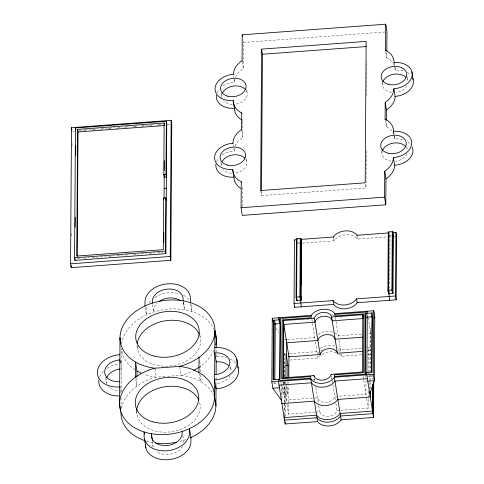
<?xml version="1.0" encoding="UTF-8"?>
<svg xmlns="http://www.w3.org/2000/svg" width="484" height="484" viewBox="0 0 484 484"><rect width="100%" height="100%" fill="white"/><g stroke="black" fill="none" stroke-linecap="round" stroke-linejoin="round"><path stroke-width="0.36" stroke-dasharray="2.42 1.81" d="M71.39 236.065L71.414 233.058M71.995 145.811L72.019 142.798M121.012 408.508L121.079 397.987M121.121 391.937L121.411 348.855M136.905 377.623L136.851 386.171L135.556 377.98M183.611 442.237L182.795 435.183M200.418 374.828L200.376 381.477L199.196 374.029M200.436 371.978L200.479 366.279L199.65 361.07M216.046 384.925L216.07 380.89M216.082 379.523L216.106 375.439M216.245 354.463L216.233 356.569L215.997 355.081M216.263 352.358L216.281 349.2M242.357 206.753L242.478 189.462L242.024 186.588M235.067 146.247A23.323 16.577 -9 0 1 242.829 137.256L242.635 118.689M235.526 77.386A23.323 16.577 -9 0 1 243.289 68.395L243.234 41.025M366.261 150.857L366.013 187.913L261.475 195.639L261.499 191.858M281.446 395.174L281.537 381.713M281.966 398.538L282.051 386.159L283.34 394.309L287.726 393.982L287.786 384.992M283.34 394.309L283.4 385.911M283.4 385.312L283.424 381.713L284.011 385.391M284.211 409.948L284.253 403.051M284.259 402.361L284.374 385.802M284.386 383.733L284.392 382.354M284.429 376.83L284.586 353.998L284.949 353.973M284.598 414.57L284.677 402.839M284.683 402.15L284.792 386.28M284.81 383.522L284.822 381.452M284.852 376.625L284.955 361.445M285.221 416.034L285.3 404.104M285.306 403.444L285.427 385.554M285.433 384.229L285.451 381.58M286.431 385.833L286.334 400.086L313.783 398.06M287.798 383.189L287.805 381.991M315.175 412.156L288.561 414.123L288.633 403.384M288.639 402.664L288.754 385.476M288.767 383.328L288.779 381.894M366.63 95.663L366.866 60.881M366.019 380.049L365.928 394.206L338.485 396.233M340.887 410.257L368.149 408.242L368.215 398.217M368.221 397.497L368.27 390.34M368.372 375.3L368.385 373.152M368.391 372.432L368.536 350.948L367.84 346.562M369.788 389.227L369.879 375.759M369.885 375.348L369.897 373.224M369.903 372.517L370.187 330.118L370.913 328.067M370.345 388.694L370.381 382.481M370.393 381.102L370.441 373.515M370.454 372.135L370.714 333.434L367.792 333.651M371.543 376.256L371.549 374.749M372.722 379.268L372.734 377.889M373.14 379.752L373.152 378.373M393.952 134.504A23.323 16.577 -9 0 0 386.305 126.651L386.341 121.448M394.03 64.777A23.323 16.577 -9 0 0 386.77 57.79L386.807 52.006M389.626 292.342L389.644 289.692M389.65 288.367L390.001 236.694L389.62 234.298M243.464 42.459L384.744 32.017M78.85 130.299L81.857 130.075M84.863 129.851L90.121 129.464M93.128 129.24L98.385 128.853M101.392 128.629L106.649 128.242M109.656 128.018L114.914 127.631M117.921 127.407L122.428 127.074M126.185 126.802L130.692 126.463M134.449 126.191L138.956 125.852M141.963 125.634L147.221 125.247M150.978 124.969L155.485 124.636M158.492 124.412L162.999 124.079M72.842 131.46L74.342 131.352M83.333 130.686L86.333 130.462M91.579 130.075L95.324 129.803M99.819 129.47L102.07 129.301M108.065 128.859L111.06 128.635M116.305 128.248L118.556 128.085M124.551 127.643L126.796 127.473M132.791 127.032L135.792 126.808M141.038 126.421L144.032 126.203M149.278 125.81L151.528 125.646M156.774 125.259L160.519 124.981M167.264 124.485L170.265 124.261M297.757 239.634L298.58 239.574M297.557 242.278L299.529 242.133M389.559 235.478L391.532 235.333M77.174 258.613L80.937 258.335M83.95 258.111L89.213 257.724M92.226 257.5L97.49 257.113M100.503 256.889L105.766 256.502M108.779 256.278L114.042 255.891M117.055 255.667L121.569 255.334M125.332 255.056L129.845 254.723M133.608 254.445L138.121 254.112M141.128 253.888L146.398 253.501M149.405 253.277L154.674 252.884M157.681 252.666L162.951 252.273M297.539 243.525L299.596 243.373M302.325 243.174L334.051 240.826A13.225 9.402 -9 0 1 345.86 234.698A13.225 9.402 -9 0 1 357.597 239.084L387.297 236.894M387.974 236.839L391.229 236.603M394.521 236.355L394.926 236.325M307.425 319.525L308.532 319.44M340.379 317.087L341.486 317.008M284.187 339.829L285.645 339.72M287.472 339.586L314.763 337.572A13.225 9.402 -9 0 1 316.191 335.842M361.554 334.111L338.31 335.829A13.225 9.402 -9 0 0 335.001 333.028M289.329 353.647L316.984 351.602A13.225 9.402 -9 0 1 317.879 350.446M361.56 348.311L340.536 349.865A13.225 9.402 -9 0 0 337.911 347.458M367.822 347.845L370.744 347.633M287.544 356.363L287.907 356.333M367.864 350.428L370.786 350.21M366.588 351.094L368.536 350.948M289.644 360.078L318 357.985A13.225 9.402 -9 0 1 335.914 352.491M338.921 353.84A13.225 9.402 -9 0 1 341.547 356.242L361.796 354.748M367.87 354.3L369.897 354.149M165.056 376.491L156.284 377.139A47.753 33.941 -9 0 1 143.845 374.186M167.633 376.304L181.046 375.312A47.753 33.941 -9 0 0 192.317 371.125M312.724 379.547L314.582 379.414A8.815 6.268 -9 0 0 315.55 381.35M347.324 376.994L348.565 376.903M273.744 383.479L277.55 383.201M279.589 383.05L280.684 382.971M367.392 376.558L372.638 376.171L372.432 374.894M314.4 398.017L317.492 397.787A8.815 6.268 -9 0 0 326.095 402.404A8.815 6.268 -9 0 0 334.771 396.511L336.628 396.372M315.822 412.108L319.712 411.824A8.815 6.268 -9 0 0 328.321 416.44A8.815 6.268 -9 0 0 336.997 410.547L338.939 410.402M275.85 328.231L278.844 332.441M407.195 77.18L407.746 80.659A12.856 9.136 -9 0 0 407.074 78.995M394.224 63.337L394.726 66.526M394.805 67.246L395.259 70.12A18.368 13.056 -9 0 1 403.632 70.966M406.844 146.731L407.286 149.52A12.856 9.136 -9 0 0 406.614 147.856M385.76 51.413L386.77 57.79M393.758 132.192L393.964 133.469M393.74 132.277L394.043 134.195M394.345 136.107L394.799 138.981A18.368 13.056 -9 0 1 403.172 139.828M381.936 81.687L382.596 85.862M385.294 120.268L386.305 126.651M381.471 150.548L382.136 154.723M365.432 184.265L366.013 187.913M357.18 236.452L357.597 239.084M367.804 315.06L368.003 316.336M368.209 317.613L370.853 334.311M365.178 375.433L365.384 376.709M363.133 376.57L363.599 379.51M363.714 380.243L366.206 395.96M366.624 398.592L368.149 408.242M333.67 238.437L334.051 240.826M335.4 317.456L338.588 337.584M339.006 340.216L340.887 352.098M341.166 353.852L341.547 356.242M331.558 376.219L332.792 384.018M332.907 384.75L335.327 400.02M335.884 403.529L336.997 410.547M311.853 319.198L315.181 340.204M315.459 341.958L317.365 353.998M317.655 355.831L318 357.985M314.467 378.694L314.818 380.884M315.864 387.496L318.327 403.051M318.744 405.683L319.712 411.824M242.23 61.698L243.289 68.395M246.671 89.746L247.112 92.529M260.664 190.533L261.475 195.639M284.447 353.12L284.961 356.393M287.726 393.982L285.905 382.517L281.525 382.838L281.948 385.494M284.126 386.123L286.613 401.841M287.03 404.473L288.561 414.123M233.639 75.77L233.863 77.204M234.165 79.122L234.619 81.99A18.368 13.056 -9 0 0 222.144 86.448M241.915 131.515L242.829 137.256M246.205 158.607L246.646 161.39M274.64 382.124L274.839 383.401M233.173 144.631L233.476 146.543M233.778 148.461L234.159 150.851A18.368 13.056 -9 0 0 221.224 155.654M221.188 92.861L221.956 97.738M220.837 162.418L221.497 166.593M230.547 366.66L231.019 369.637M199.789 334.541L200.146 336.773M190.49 303.371L191.785 311.557L191.809 307.394A22.839 16.232 -9 0 0 191.452 304.454M183.678 302.216L184.265 305.936M183.2 301.599L184.501 309.784L184.513 307.939A15.488 11.011 -9 0 0 182.038 302.058M179.746 367.12L181.046 375.312A47.753 33.941 -9 0 1 213.674 395.361M152.527 304.618L153.706 312.059L153.718 310.214A15.488 11.011 -9 0 1 157.209 302.972M154.989 368.953L156.284 377.139A47.753 33.941 -9 0 0 121.351 408.599M145.212 307.467L146.392 314.915L146.416 310.752A22.839 16.232 -9 0 1 147.324 306.19M152.236 441.299L153.059 446.514M136.918 345.243L137.625 349.708M136.476 411.212L137.184 415.677M120.958 361.348L121.309 363.581M121.042 367.35L121.278 368.838M120.425 386.159L121.127 390.624A15.222 10.823 -9 0 1 108.495 386.631M120.389 391.417L120.625 392.905M105.488 377.605L106.311 382.814M394.968 67.421A23.323 16.577 -9 0 1 395.259 70.12M407.226 72.461A18.368 13.056 -9 0 1 410.499 74.941M394.508 136.276A23.323 16.577 -9 0 1 394.799 138.981M407.679 141.873A18.368 13.056 -9 0 1 410.964 144.885M216.548 161.674A18.368 13.056 -9 0 1 218.841 157.929M234.159 150.851A23.323 16.577 -9 0 1 234.486 148.104M242.938 120.601A23.323 16.577 -9 0 1 241.988 120.086M217.007 92.813A18.368 13.056 -9 0 1 219.3 89.068M234.619 81.99A23.323 16.577 -9 0 1 234.952 79.243M406.977 153.743A12.856 9.136 -9 0 1 395.797 161.196M391.132 161.22A12.856 9.136 -9 0 1 382.154 151.377M407.032 85.771A12.856 9.136 -9 0 1 396.257 92.335M391.598 92.365A12.856 9.136 -9 0 1 382.62 82.516M246.435 90.871A12.856 9.136 -9 0 1 234.474 104.332M232.151 104.35A12.856 9.136 -9 0 1 223.802 100.956M221.799 96.897A12.856 9.136 -9 0 1 221.981 94.386M245.975 159.726A12.856 9.136 -9 0 1 235.157 173.066M231.685 173.212A12.856 9.136 -9 0 1 223.342 169.817M221.339 165.758A12.856 9.136 -9 0 1 221.521 163.247M213.976 350.41A47.753 33.941 -9 0 1 199.372 367.054M135.199 369.903A47.753 33.941 -9 0 1 121.52 349.073M121.605 343.9A47.753 33.941 -9 0 1 163.616 309.712A47.753 33.941 -9 0 1 214.079 329.308M149.005 303.057A22.839 16.232 -9 0 1 151.081 300.552M154.892 297.448A22.839 16.232 -9 0 1 179.637 293.788M183.509 295.331A22.839 16.232 -9 0 1 189.329 300.08M186.425 439.418A47.753 33.941 -9 0 1 179.733 441.505M146.422 441.166A47.753 33.941 -9 0 0 152.829 442.666L152.817 444.512A15.488 11.011 -9 0 0 153.392 447.519M216.905 356.526A22.573 16.045 -9 0 1 226.524 357.609M230.348 359.134A22.573 16.045 -9 0 1 236.101 363.829M230.221 367.671A15.222 10.823 -9 0 1 231.255 371.597M230.166 375.687A15.222 10.823 -9 0 1 216.052 383.612M182.498 446.399A15.488 11.011 -9 0 1 156.217 451.245M106.637 383.806A15.222 10.823 -9 0 1 106.335 378.851M99.668 376.885A22.573 16.045 -9 0 1 103.376 371.313M107.145 368.239A22.573 16.045 -9 0 1 119.294 363.799M199.704 402.742A31.956 22.718 -9 0 1 171.191 431.764A31.956 22.718 -9 0 1 136.682 411.557M199.723 335.376A31.956 22.718 -9 0 1 172.643 365.644A31.956 22.718 -9 0 1 137.123 345.588M317.389 354.155A13.225 9.402 -9 0 1 318.817 352.431M320.747 350.864A13.225 9.402 -9 0 1 322.265 349.962M338.31 350.011A13.225 9.402 -9 0 1 340.53 351.892M331.861 378.137A8.815 6.268 -9 0 1 331.709 378.651M312.749 318.036A13.225 9.402 -9 0 1 313.281 317.468M331.352 314.298A13.225 9.402 -9 0 1 333.996 315.937M318.115 334.275A13.225 9.402 -9 0 1 332.677 332.078M320.341 348.311A13.225 9.402 -9 0 1 334.904 346.114"/><path stroke-width="0.73" d="M70.573 263.828L71.487 127.691L171.154 120.322L171.759 124.152L170.846 260.295L71.178 267.658L70.573 263.828L170.241 256.466L170.846 260.295M71.178 267.658L71.196 265.401M74.572 257.803L75.444 127.97L166.351 121.248L166.756 123.801L165.885 253.634L74.978 260.356L74.572 257.803L165.48 251.081L165.885 253.634M74.978 260.356L74.984 258.843M75.195 227.141L75.262 217.328M75.679 155.431L75.746 145.617M164.348 124.261L164.149 122.99L77.621 129.385L76.775 256.06L163.296 249.665L163.646 198.023L165.837 197.859L166.242 200.412M77.192 256.351L78.027 131.932L77.621 129.385M135.435 377.236L135.538 362.044L136.954 370.974L136.911 376.673M144.976 305.979L145 301.822A22.839 16.232 -9 0 1 167.809 283.805A22.839 16.232 -9 0 1 190.4 298.465L190.369 302.627M152.291 303.129L152.303 301.278A15.488 11.011 -9 0 1 167.773 289.057A15.488 11.011 -9 0 1 183.097 299.003L183.085 300.854M166.351 121.248L165.994 174.47L166.399 177.023L164.203 177.186L163.804 174.633L164.149 122.99M163.767 242.49L163.834 232.762M164.064 198.416L164.227 174.192M164.251 170.447L164.318 160.718M165.48 251.081L165.837 197.859M170.241 256.466L171.154 120.322M182.208 431.456L182.196 433.307A15.488 11.011 -9 0 1 166.726 445.528A15.488 11.011 -9 0 1 151.401 435.582L151.413 433.737L152.478 440.434M198.96 372.541L199.063 357.349M216.039 385.911L215.906 405.701L214.491 396.771L214.932 330.802L216.348 339.732L216.3 347.101M216.118 374.078L216.203 360.84M385.73 24.2L385.554 50.136A23.323 16.577 -9 0 1 394.049 62.466A18.368 13.056 -9 0 1 412.217 74.258A18.368 13.056 -9 0 1 393.873 88.747A23.323 16.577 -9 0 1 385.204 102.342L385.095 118.997A23.323 16.577 -9 0 1 393.589 131.321A18.368 13.056 -9 0 1 411.751 143.113A18.368 13.056 -9 0 1 393.407 157.602A23.323 16.577 -9 0 1 384.744 171.203L385.954 178.856L385.784 204.792L242.302 215.398L241.086 207.739L241.262 181.802A23.323 16.577 -9 0 1 232.774 169.479A18.368 13.056 -9 0 1 214.606 157.687A18.368 13.056 -9 0 1 232.949 143.197A23.323 16.577 -9 0 1 241.613 129.597L241.728 112.947A23.323 16.577 -9 0 1 233.234 100.618A18.368 13.056 -9 0 1 215.065 88.826A18.368 13.056 -9 0 1 233.409 74.336A23.323 16.577 -9 0 1 242.073 60.742L242.248 34.806L385.73 24.2L386.94 31.853L386.813 51.044M261.614 49.132L260.664 190.533L365.202 182.807L366.152 41.406L261.614 49.132L262.425 54.238L261.505 191.101M281.41 400.25L272.855 388.228L271.845 381.852L272.274 318.248L311.248 315.368A13.225 9.402 -9 0 1 323.058 309.24A13.225 9.402 -9 0 1 334.795 313.626L373.769 310.746L374.779 317.129L374.35 380.726L369.764 393.722M273.539 320.257L273.139 379.656L280.073 379.141L280.472 319.743L273.539 320.257L274.144 324.086L273.769 379.722M274.864 379.644L275.239 324.002L274.634 320.172M278.433 379.262L278.421 381.368L285.167 423.984L317.571 421.588A13.225 9.402 -9 0 0 329.308 425.974A13.225 9.402 -9 0 0 341.117 419.846L373.521 417.45L373.757 381.676M279.528 379.184L279.522 380.497L310.825 378.179L310.837 376.606L281.718 378.754L282.118 319.888L311.23 317.734L311.242 316.155L279.933 318.472L279.927 319.785M279.613 379.293L279.988 323.651L279.377 319.827M281.936 403.039L281.936 403.565L314.34 401.169A13.225 9.402 -9 0 0 326.077 405.556A13.225 9.402 -9 0 0 337.886 399.433L370.284 397.037L370.327 391.453M282.898 378.367L283.207 320.589L314.358 318.291A8.815 6.268 -9 0 1 323.034 312.392A8.815 6.268 -9 0 1 331.637 317.014L362.794 314.709L363.248 317.583M283.455 377.211L283.812 324.419L314.969 322.12A8.815 6.268 -9 0 1 323.639 316.221A8.815 6.268 -9 0 1 332.248 320.838L363.218 318.551M284.175 415.502L284.156 417.601L316.56 415.205A13.225 9.402 -9 0 0 328.297 419.592A13.225 9.402 -9 0 0 340.107 413.469L372.511 411.073L372.686 384.792M284.574 418.315L284.562 420.154L316.966 417.759A13.225 9.402 -9 0 0 328.703 422.145A13.225 9.402 -9 0 0 340.512 416.016L372.916 413.626L373.116 383.201M285.167 423.984L285.179 421.994M285.941 377.653L286.098 353.731L287.919 365.196L287.835 377.792M286.625 357.047L286.722 342.793L317.879 340.494A8.815 6.268 -9 0 1 326.549 334.595A8.815 6.268 -9 0 1 335.158 339.211L362.994 337.154M288.803 377.599L288.942 356.829L283.207 320.589M392.681 232.623L395.966 232.381L396.571 236.204L396.142 299.808L357.174 302.688A13.225 9.402 -9 0 1 345.364 308.816A13.225 9.402 -9 0 1 333.621 304.43L294.653 307.31L294.042 303.48L294.472 239.876L296.523 239.725M294.653 307.31L294.659 306.257M296.051 297.091L296.444 238.745L301.006 238.406L301.574 241.982L301.181 300.328L296.619 300.667L296.051 297.091L300.612 296.752L301.181 300.328M296.988 238.703L296.601 297.049L297.164 300.624M296.619 300.667L296.625 299.166M300.274 238.461L299.886 296.807L300.449 300.382M300.631 300.37L301.223 306.826M300.649 298.18L301.006 238.406M301.278 298.211L301.29 296.886M301.375 284.296L301.647 243.222L301.042 239.392M362.486 372.486L362.794 314.709M365.172 313.481L364.779 372.88L372.033 372.347L372.432 312.948L365.172 313.481L365.783 317.31L365.408 372.952M365.686 372.813L365.68 374.126L334.371 376.443L334.384 374.864L363.502 372.71L363.895 313.838L334.777 315.991L334.789 314.418L366.098 312.101L366.086 313.414M366.781 372.734L366.769 374.834L373.521 417.45M367.181 313.336L367.199 311.23L367.271 311.708M366.866 372.843L367.241 317.201L366.636 313.378M371.567 372.492L371.942 316.857L371.331 313.027M367.779 381.217L374.35 380.726L373.339 374.35L373.769 310.746M385.784 204.792L384.568 197.139L384.744 171.203M386.347 120.407L386.42 109.995L385.204 102.342M387.872 290.303L388.265 231.957L392.826 231.624L393.389 235.194L393.002 293.54L388.434 293.879L387.872 290.303L392.433 289.97L393.002 293.54M388.991 231.909L388.604 290.255L389.166 293.824M388.985 293.836L389.572 300.292M392.276 231.661L391.889 290.007L392.451 293.582M392.433 289.97L392.826 231.624M396.142 299.808L395.537 295.978L395.966 232.381M374.295 318.496L374.779 317.129M262.425 54.238L366.206 46.567M78.027 131.932L164.554 125.537M163.804 174.633L165.994 174.47M164.13 188.355L166.321 188.191M241.086 207.739L384.568 197.139M300.631 239.423L333.446 236.997A13.225 9.402 -9 0 1 345.255 230.874A13.225 9.402 -9 0 1 356.992 235.26L388.719 232.913M300.842 242.036L301.574 241.982M392.845 235.236L393.389 235.194M393.286 236.446L393.698 236.416M395.749 236.265L396.571 236.204M294.042 303.48L333.016 300.6A13.225 9.402 -9 0 0 344.753 304.987A13.225 9.402 -9 0 0 356.563 298.864L395.537 295.978M365.245 315.247L365.614 315.223M274.144 324.086L279.988 323.651M365.783 317.31L371.942 316.857M286.014 339.695L286.377 339.665M288.234 353.731L288.603 353.701M288.639 356.284L289.372 356.23M288.942 356.829L320.099 354.524A8.815 6.268 -9 0 1 328.775 348.631A8.815 6.268 -9 0 1 337.378 353.247L362.691 351.378M154.868 368.209L179.631 366.376A47.753 33.941 -9 0 0 206.462 311.823A47.753 33.941 -9 0 0 128.744 317.564A47.753 33.941 -9 0 0 154.868 368.209A47.753 33.941 -9 0 0 128.036 422.768A47.753 33.941 -9 0 0 205.754 417.02A47.753 33.941 -9 0 0 179.631 366.376M285.723 365.359L287.919 365.196M282.819 377.889L313.977 375.584A8.815 6.268 -9 0 0 322.58 380.2A8.815 6.268 -9 0 0 331.256 374.307L362.407 372.002M271.845 381.852L310.819 378.972A13.225 9.402 -9 0 0 322.562 383.358A13.225 9.402 -9 0 0 334.365 377.23L373.339 374.35M279.026 385.191L311.43 382.796A13.225 9.402 -9 0 0 323.167 387.182A13.225 9.402 -9 0 0 334.976 381.059L367.374 378.663M272.855 388.228L279.431 387.744M411.926 71.886L413.136 79.545M394.049 62.466L394.121 62.944M393.873 88.747L395.083 96.401A23.323 16.577 -9 0 1 386.42 109.995M385.554 50.136L385.633 50.614M393.589 131.321L393.661 131.799M393.407 157.602L394.623 165.262A23.323 16.577 -9 0 1 385.954 178.856M385.095 118.997L385.167 119.475M356.992 235.26L357.065 235.738M356.563 298.864L357.174 302.688M333.446 236.997L333.518 237.475M333.016 300.6L333.621 304.43M334.795 313.626L334.868 314.104M331.637 317.014L337.378 353.247M334.365 377.23L341.117 419.846M331.256 374.307L331.328 374.785M314.358 318.291L320.099 354.524M311.248 315.368L311.321 315.846M294.472 239.876L294.544 240.36M313.977 375.584L314.164 376.782M310.819 378.972L317.571 421.588M242.248 34.806L242.478 36.239M242.073 60.742L242.151 61.22M278.923 318.242L278.844 317.764L279.437 323.693M241.728 112.947L241.8 113.425M272.274 318.248L272.722 321.086M233.409 74.336L233.488 74.814M241.613 129.597L241.691 130.075M233.234 100.618L233.99 105.403M234.068 105.881L234.444 108.271A23.323 16.577 -9 0 0 241.08 119.524M241.262 181.802L241.341 182.28M232.949 143.197L233.022 143.675M232.774 169.479L233.984 177.132A23.323 16.577 -9 0 0 240.615 188.379M236.791 359.219L238.207 368.149M163.646 198.023L163.846 199.299M144.48 434.196L144.129 431.964L144.099 436.12A22.839 16.232 -9 0 0 166.69 450.786A22.839 16.232 -9 0 0 189.498 432.769L189.522 428.606L190.938 437.536L190.914 441.698A22.839 16.232 -9 0 1 168.105 459.715A22.839 16.232 -9 0 1 145.515 445.056M144.462 439.067L145.878 447.996M120.244 339.308L120.008 337.814L119.566 403.783L120.746 411.231M120.335 362.885L119.863 359.908A15.222 10.823 -9 0 0 104.659 371.918A15.222 10.823 -9 0 0 119.717 381.694M75.444 127.97L75.746 129.881M71.487 127.691L71.892 130.238M412.749 78.347A18.368 13.056 -9 0 1 395.083 96.401M412.283 147.209A18.368 13.056 -9 0 1 394.623 165.262M233.984 177.132A18.368 13.056 -9 0 1 215.9 164.155M234.444 108.271A18.368 13.056 -9 0 1 216.36 95.294M382.445 150.494A12.856 9.136 -9 0 1 392.863 143.167A12.856 9.136 -9 0 1 405.441 146.295M382.904 81.639A12.856 9.136 -9 0 1 393.323 74.306A12.856 9.136 -9 0 1 405.901 77.434M222.676 92.625A12.856 9.136 -9 0 1 233.306 86.073A12.856 9.136 -9 0 1 245.261 89.31M222.21 161.487A12.856 9.136 -9 0 1 232.846 154.934A12.856 9.136 -9 0 1 244.801 158.165M119.681 386.952A22.573 16.045 -9 0 1 97.357 372.456A22.573 16.045 -9 0 1 119.899 354.651M214.636 374.676A15.222 10.823 -9 0 0 229.839 362.667A15.222 10.823 -9 0 0 214.781 352.89L216.197 361.826A15.222 10.823 -9 0 1 228.829 365.819M214.817 347.639A22.573 16.045 -9 0 1 237.142 362.129A22.573 16.045 -9 0 1 214.6 379.934L216.015 388.864A22.573 16.045 -9 0 0 237.723 366.678M159.466 301.187A15.488 11.011 -9 0 1 180.054 300.431M214.587 330.493A47.753 33.941 -9 0 1 215.743 345.038M199.372 367.054A47.753 33.941 -9 0 1 193.533 370.514M141.467 373.237A47.753 33.941 -9 0 1 136.954 370.974M215.374 400.48A47.753 33.941 -9 0 1 190.055 437.941M176.811 442.176A47.753 33.941 -9 0 1 155.739 443.096M144.922 440.688A47.753 33.941 -9 0 1 120.982 412.719M119.076 395.966A22.573 16.045 -9 0 1 98.869 379.934M106.674 377.81A15.222 10.823 -9 0 1 119.917 368.983M136.7 410.868A31.956 22.718 -9 0 1 164.27 386.879A31.956 22.718 -9 0 1 198.803 400.141M137.262 343.525A31.956 22.718 -9 0 1 165.655 320.753A31.956 22.718 -9 0 1 199.245 334.172M388.071 153.21A12.856 9.136 -9 0 0 406.227 142.695A12.856 9.136 -9 0 0 386.19 137.486A12.856 9.136 -9 0 0 388.071 153.21M388.537 84.349A12.856 9.136 -9 0 0 406.693 73.84A12.856 9.136 -9 0 0 386.656 68.625A12.856 9.136 -9 0 0 388.537 84.349M227.897 96.219A12.856 9.136 -9 0 0 246.053 85.71A12.856 9.136 -9 0 0 226.016 80.501A12.856 9.136 -9 0 0 227.897 96.219M227.432 165.08A12.856 9.136 -9 0 0 245.594 154.571A12.856 9.136 -9 0 0 225.55 149.356A12.856 9.136 -9 0 0 227.432 165.08M153.543 422.012A31.956 22.718 -9 0 0 198.676 395.882A31.956 22.718 -9 0 0 148.866 382.935A31.956 22.718 -9 0 0 153.543 422.012M153.985 356.042A31.956 22.718 -9 0 0 199.118 329.919A31.956 22.718 -9 0 0 149.308 316.966A31.956 22.718 -9 0 0 153.985 356.042"/></g></svg>
